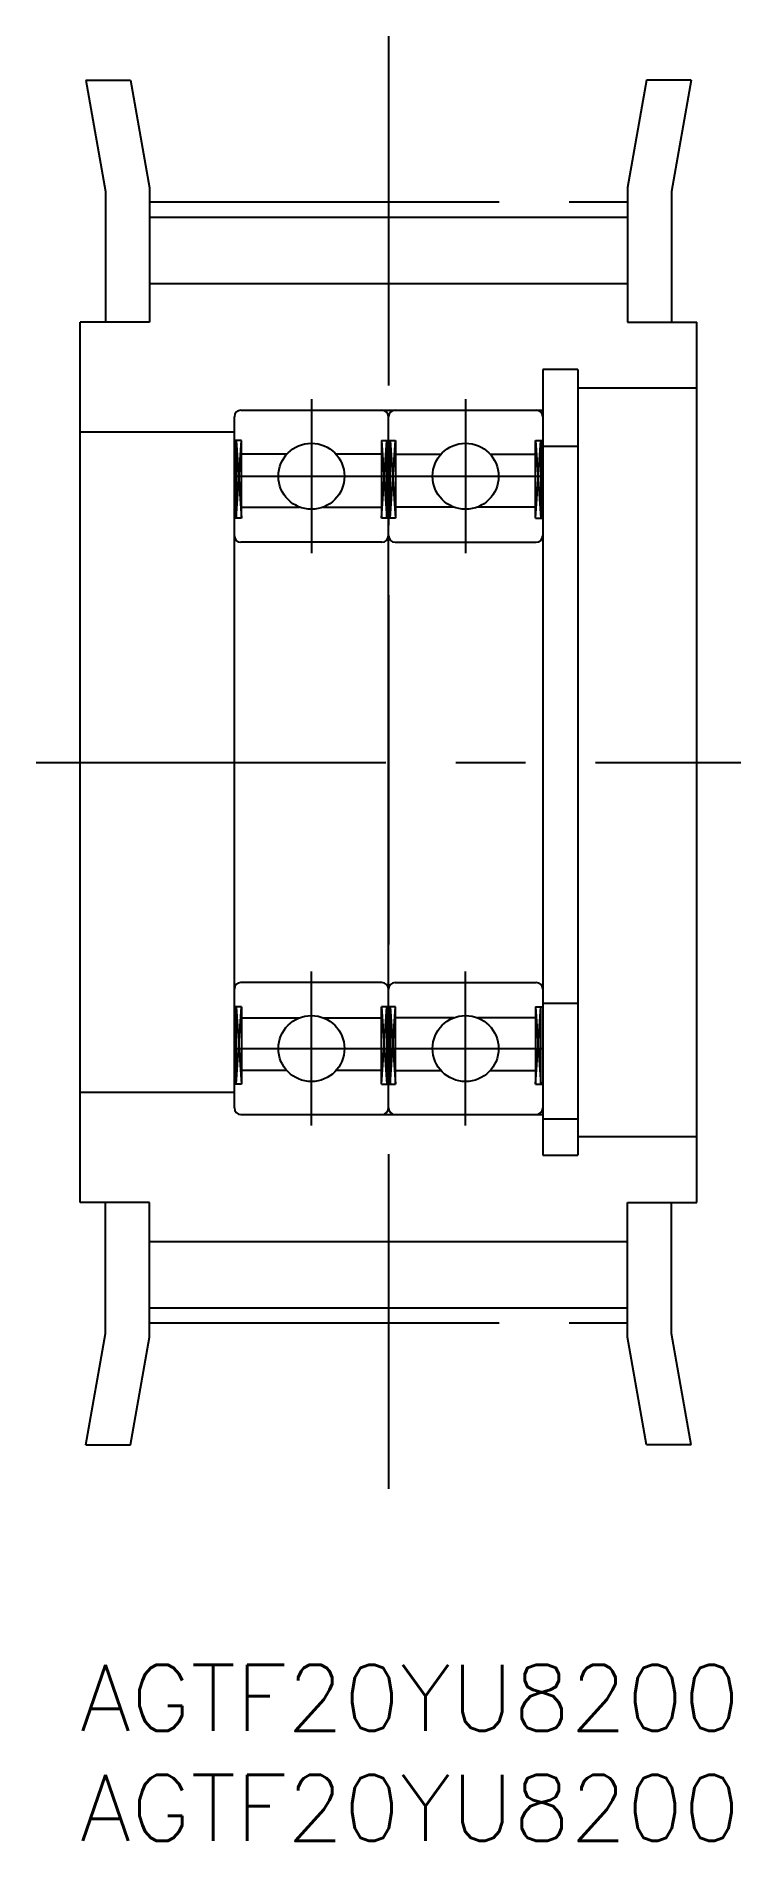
# Model space of a CAD drawing. Extents: x -2.2 to 29.8, y -8 to 74.
import ezdxf

# ---------------------------------------------------------------- set-up
doc = ezdxf.new("R2010")
doc.units = 0
doc.header["$LTSCALE"] = 0.5
doc.linetypes.add('CENTER', pattern=[50.8, 31.75, -6.35, 6.35, -6.35])
for name, color, linetype in [('MSM_CENTER', 1, 'CENTER'), ('MSM_CONTINUOUS', 7, 'CONTINUOUS'), ('MSM_NARROW', 5, 'CONTINUOUS'), ('MSM_PART_NUMBER', 7, 'CONTINUOUS')]:
    doc.layers.add(name, color=color, linetype=linetype)
doc.styles.get("Standard").update_dxf_attribs({"font": 'txt.shx', "height": 3, "bigfont": 'bigfont.shx'})

# ---------------------------------------------------------------- blocks, each defined once
blk = doc.blocks.new('*U5')
at = {"layer": 'MSM_PART_NUMBER'}
blk.add_text('AGTF20YU8200', height=3, dxfattribs=at).set_placement((-0.25, -3))
blk = doc.blocks.new('*U6')
at = {"layer": 'MSM_PART_NUMBER'}
blk.add_text('AGTF20YU8200', height=3, dxfattribs=at).set_placement((-0.25, -8))

msp = doc.modelspace()

# ---------------------------------------------------------------- linework, layer by layer
at = {"layer": 'MSM_CENTER'}
for p, q in [((13.75, 74), (13.75, 8)), ((2.9, 66.465), (24.6, 66.465)), ((10.25, 57.5), (10.25, 50.5)), ((17.25, 57.5), (17.25, 50.5)), ((6.75, 54), (20.75, 54)), ((-2.25, 41), (29.75, 41)), ((10.25, 24.5), (10.25, 31.5)), ((17.25, 24.5), (17.25, 31.5)), ((6.75, 28), (20.75, 28)), ((2.9, 15.535), (24.6, 15.535))]:
    msp.add_line(p, q, dxfattribs=at)
at = {"layer": 'MSM_CONTINUOUS'}
for p, q in [((0, 72), (0.9, 66.94)), ((0, 72), (2.03, 72)), ((2.03, 72), (2.9, 67.111)), ((25.469, 72), (24.6, 67.116)), ((27.5, 72), (25.469, 72)), ((27.5, 72), (26.6, 66.94)), ((0.9, 66.94), (0.9, 61)), ((2.9, 67.111), (2.9, 61)), ((24.6, 67.116), (24.6, 61)), ((26.6, 66.94), (26.6, 61)), ((2.9, 65.78), (24.6, 65.78)), ((2.9, 62.76), (24.6, 62.76)), ((-0.25, 21), (-0.25, 61)), ((2.9, 61), (-0.25, 61)), ((24.6, 61), (27.75, 61)), ((27.75, 21), (27.75, 61)), ((20.75, 58.85), (20.75, 23.15)), ((22.35, 58.85), (20.75, 58.85)), ((22.35, 58.85), (22.35, 23.15)), ((27.75, 58), (22.35, 58)), ((6.75, 25.3), (6.75, 56.7)), ((7.05, 57), (20.75, 57)), ((13.75, 25.3), (13.75, 56.7)), ((6.75, 56), (-0.25, 56)), ((7.072, 55.62), (6.75, 55.62)), ((6.831, 55.62), (6.831, 52.1)), ((7.072, 52.1), (7.072, 55.62)), ((9.132, 55), (7.072, 55)), ((13.428, 55), (11.368, 55)), ((13.428, 55.62), (13.428, 52.1)), ((13.428, 55.62), (14.072, 55.62)), ((13.669, 52.1), (13.669, 55.62)), ((13.831, 52.1), (13.831, 55.62)), ((14.072, 55.62), (14.072, 52.1)), ((14.072, 55), (16.132, 55)), ((18.368, 55), (20.428, 55)), ((20.428, 52.1), (20.428, 55.62)), ((20.428, 55.62), (20.75, 55.62)), ((20.669, 55.62), (20.669, 52.1)), ((22.35, 55.35), (20.75, 55.35)), ((7.072, 52.6), (9.711, 52.6)), ((10.789, 52.6), (13.428, 52.6)), ((16.711, 52.6), (14.072, 52.6)), ((20.428, 52.6), (17.789, 52.6)), ((7.072, 52.1), (6.75, 52.1)), ((14.072, 52.1), (13.428, 52.1)), ((20.428, 52.1), (20.75, 52.1)), ((13.45, 51), (7.05, 51)), ((14.05, 51), (20.45, 51)), ((13.45, 31), (7.05, 31)), ((14.05, 31), (20.45, 31)), ((7.072, 29.9), (6.75, 29.9)), ((6.831, 26.38), (6.831, 29.9)), ((7.072, 29.9), (7.072, 26.38)), ((13.428, 26.38), (13.428, 29.9)), ((14.072, 29.9), (13.428, 29.9)), ((13.669, 29.9), (13.669, 26.38)), ((13.831, 29.9), (13.831, 26.38)), ((14.072, 26.38), (14.072, 29.9)), ((20.428, 29.9), (20.428, 26.38)), ((20.428, 29.9), (20.75, 29.9)), ((20.669, 26.38), (20.669, 29.9)), ((22.35, 30.051), (20.75, 30.051)), ((7.072, 29.4), (9.711, 29.4)), ((10.789, 29.4), (13.428, 29.4)), ((16.711, 29.4), (14.072, 29.4)), ((20.428, 29.4), (17.789, 29.4)), ((7.072, 26.38), (6.75, 26.38)), ((9.132, 27), (7.072, 27)), ((13.428, 27), (11.368, 27)), ((13.428, 26.38), (14.072, 26.38)), ((14.072, 27), (16.132, 27)), ((18.368, 27), (20.428, 27)), ((20.428, 26.38), (20.75, 26.38)), ((6.75, 26), (-0.25, 26)), ((7.05, 25), (20.75, 25)), ((20.75, 24.809), (22.35, 24.809)), ((22.35, 24), (27.75, 24)), ((20.75, 23.15), (22.35, 23.15)), ((2.9, 21), (-0.25, 21)), ((0.9, 15.06), (0.9, 21)), ((2.9, 14.884), (2.9, 21)), ((24.6, 14.884), (24.6, 21)), ((24.6, 21), (27.75, 21)), ((26.6, 15.06), (26.6, 21)), ((2.9, 19.24), (24.6, 19.24)), ((2.9, 16.22), (24.6, 16.22)), ((0, 10), (0.9, 15.06)), ((2.031, 10), (2.9, 14.884)), ((25.469, 10), (24.6, 14.884)), ((27.5, 10), (26.6, 15.06)), ((0, 10), (2.031, 10)), ((27.5, 10), (25.469, 10))]:
    msp.add_line(p, q, dxfattribs=at)
for centre in [(10.25, 54), (17.25, 54), (10.25, 28), (17.25, 28)]:
    msp.add_circle(centre, 1.5, dxfattribs=at)
for centre, start, end in [((7.05, 56.7), 90, 180), ((13.45, 56.7), 0, 90), ((14.05, 56.7), 90, 180), ((20.45, 56.7), 0, 90), ((7.05, 51.3), 180, 270), ((13.45, 51.3), 270, 0), ((14.05, 51.3), 180, 270), ((20.45, 51.3), 270, 0), ((7.05, 30.7), 90, 180), ((13.45, 30.7), 0, 90), ((14.05, 30.7), 90, 180), ((20.45, 30.7), 0, 90), ((7.05, 25.3), 180, 270), ((13.45, 25.3), 270, 0), ((14.05, 25.3), 180, 270), ((20.45, 25.3), 270, 0)]:
    msp.add_arc(centre, 0.3, start, end, dxfattribs=at)
at = {"layer": 'MSM_NARROW'}
for p, q in [((6.831, 55.62), (7.072, 52.1)), ((6.831, 52.1), (7.072, 55.62)), ((13.428, 55.62), (13.669, 52.1)), ((13.428, 52.1), (13.669, 55.62)), ((13.831, 55.62), (14.072, 52.1)), ((13.831, 52.1), (14.072, 55.62)), ((20.428, 55.62), (20.669, 52.1)), ((20.428, 52.1), (20.669, 55.62)), ((6.831, 29.9), (7.072, 26.38)), ((6.831, 26.38), (7.072, 29.9)), ((13.428, 29.9), (13.669, 26.38)), ((13.428, 26.38), (13.669, 29.9)), ((13.831, 29.9), (14.072, 26.38)), ((13.831, 26.38), (14.072, 29.9)), ((20.428, 29.9), (20.669, 26.38)), ((20.428, 26.38), (20.669, 29.9))]:
    msp.add_line(p, q, dxfattribs=at)

# ---------------------------------------------------------------- block references
at = {"layer": 'MSM_CONTINUOUS'}
for name in ['*U5', '*U6']:
    msp.add_blockref(name, (0, 0), dxfattribs=at)

doc.saveas('drawing.dxf')
